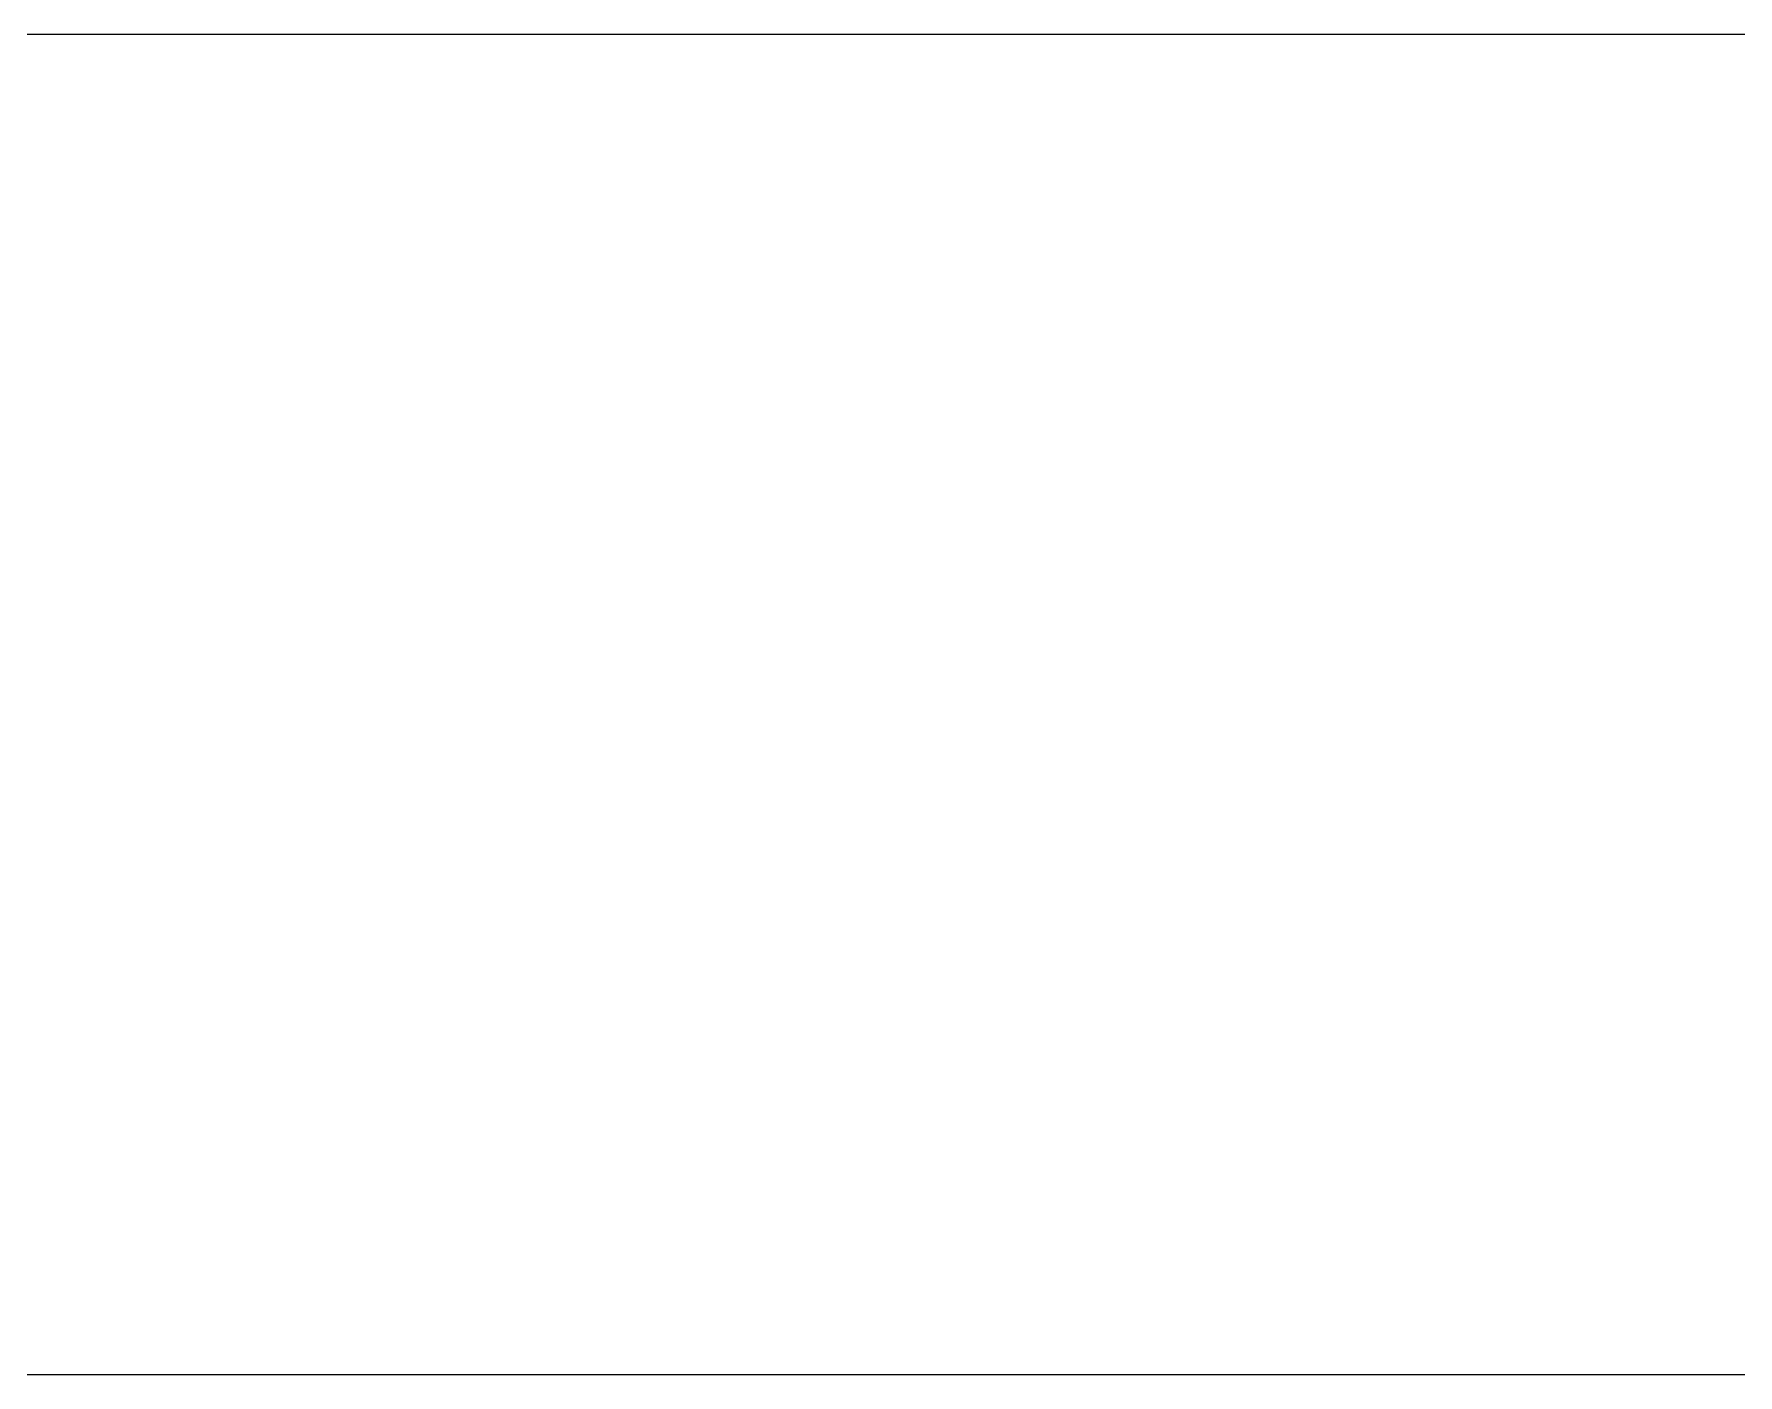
# Model space of a CAD drawing. Extents: x -152830 to 1281226, y -304852 to -2349.
# Drawn here: x -100032 to -55279, y -65378 to -30166 of the extents above; entities that cross this region are included whole.
import ezdxf

# ---------------------------------------------------------------- set-up
doc = ezdxf.new("R2010")
doc.units = 0
doc.header["$LTSCALE"] = 100

msp = doc.modelspace()

# ---------------------------------------------------------------- linework, layer by layer
msp.add_lwpolyline([(-152829.593869, -30165.960419), (-10525.958686, -30165.960419), (-10525.958686, -65378.333472), (-152829.593869, -65378.333472)], close=True)

doc.saveas('drawing.dxf')
